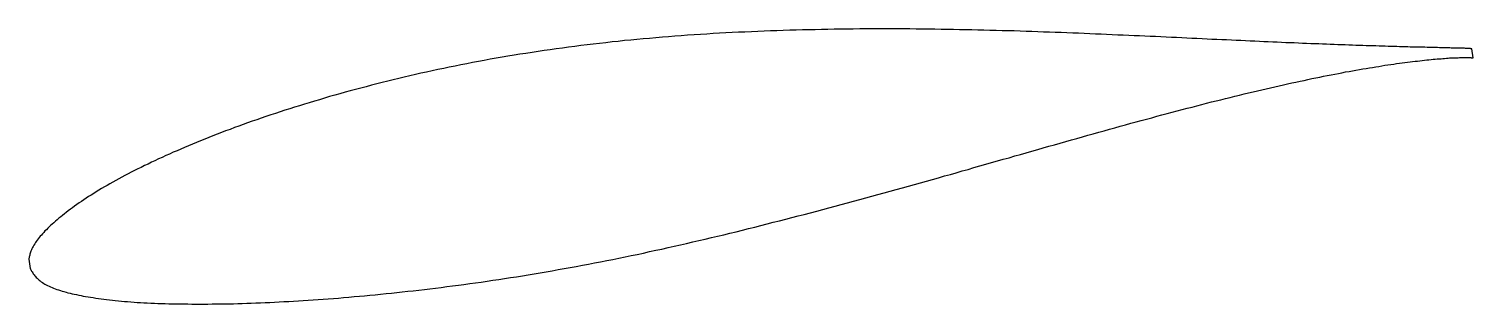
# Model space of a CAD drawing. Header units: metres. Extents: x -33 to 67, y -8 to 12.
import ezdxf

# ---------------------------------------------------------------- set-up
doc = ezdxf.new("R2010")
doc.units = ezdxf.units.M

msp = doc.modelspace()

# ---------------------------------------------------------------- linework, layer by layer
msp.add_lwpolyline([(66.7, 10.16), (66.7, 10.16), (66.7, 10.16), (66.69, 10.16), (66.67, 10.16), (66.65, 10.16), (66.63, 10.16), (66.61, 10.17), (66.58, 10.17), (66.54, 10.17), (66.51, 10.17), (66.47, 10.18), (66.42, 10.18), (66.37, 10.18), (66.32, 10.18), (66.26, 10.18), (66.2, 10.19), (66.14, 10.19), (66.07, 10.19), (66, 10.19), (65.92, 10.2), (65.84, 10.2), (65.76, 10.2), (65.67, 10.2), (65.58, 10.21), (65.48, 10.21), (65.39, 10.21), (65.28, 10.21), (65.18, 10.22), (65.07, 10.22), (64.95, 10.22), (64.83, 10.23), (64.71, 10.23), (64.59, 10.23), (64.46, 10.23), (64.33, 10.24), (64.19, 10.24), (64.05, 10.24), (63.91, 10.25), (63.76, 10.25), (63.61, 10.25), (63.45, 10.26), (63.29, 10.26), (63.13, 10.26), (62.96, 10.27), (62.79, 10.27), (62.62, 10.28), (62.44, 10.28), (62.26, 10.29), (62.08, 10.29), (61.89, 10.3), (61.7, 10.3), (61.51, 10.31), (61.31, 10.31), (61.11, 10.32), (60.9, 10.32), (60.69, 10.33), (60.48, 10.33), (60.27, 10.34), (60.05, 10.35), (59.82, 10.35), (59.6, 10.36), (59.37, 10.37), (59.14, 10.38), (58.9, 10.38), (58.66, 10.39), (58.42, 10.4), (58.17, 10.41), (57.92, 10.42), (57.67, 10.43), (57.41, 10.44), (57.16, 10.45), (56.89, 10.46), (56.63, 10.47), (56.36, 10.48), (56.09, 10.49), (55.81, 10.5), (55.53, 10.51), (55.25, 10.52), (54.97, 10.53), (54.68, 10.55), (54.39, 10.56), (54.1, 10.57), (53.8, 10.58), (53.5, 10.59), (53.2, 10.61), (52.9, 10.62), (52.59, 10.64), (52.28, 10.65), (51.97, 10.66), (51.65, 10.68), (51.33, 10.69), (51.01, 10.71), (50.68, 10.72), (50.36, 10.74), (50.03, 10.75), (49.69, 10.77), (49.36, 10.78), (49.02, 10.8), (48.68, 10.81), (48.34, 10.83), (47.99, 10.85), (47.64, 10.86), (47.29, 10.88), (46.94, 10.89), (46.58, 10.91), (46.23, 10.93), (45.87, 10.94), (45.5, 10.96), (45.14, 10.98), (44.77, 11), (44.4, 11.01), (44.03, 11.03), (43.66, 11.05), (43.28, 11.06), (42.91, 11.08), (42.53, 11.1), (42.14, 11.11), (41.76, 11.13), (41.37, 11.15), (40.99, 11.16), (40.6, 11.18), (40.2, 11.2), (39.81, 11.21), (39.41, 11.23), (39.02, 11.24), (38.62, 11.26), (38.22, 11.28), (37.81, 11.29), (37.41, 11.3), (37, 11.32), (36.6, 11.33), (36.19, 11.35), (35.78, 11.36), (35.37, 11.37), (34.95, 11.39), (34.54, 11.4), (34.12, 11.41), (33.7, 11.42), (33.28, 11.43), (32.86, 11.44), (32.44, 11.45), (32.02, 11.46), (31.6, 11.47), (31.17, 11.48), (30.75, 11.49), (30.32, 11.5), (29.89, 11.5), (29.46, 11.51), (29.03, 11.52), (28.6, 11.52), (28.17, 11.52), (27.73, 11.53), (27.3, 11.53), (26.86, 11.53), (26.43, 11.53), (25.99, 11.53), (25.56, 11.53), (25.12, 11.53), (24.68, 11.53), (24.24, 11.53), (23.8, 11.52), (23.36, 11.52), (22.92, 11.52), (22.48, 11.51), (22.04, 11.5), (21.6, 11.49), (21.16, 11.48), (20.72, 11.47), (20.27, 11.46), (19.83, 11.45), (19.39, 11.44), (18.94, 11.43), (18.5, 11.41), (18.06, 11.4), (17.61, 11.38), (17.17, 11.36), (16.73, 11.34), (16.28, 11.32), (15.84, 11.3), (15.4, 11.28), (14.96, 11.26), (14.51, 11.23), (14.07, 11.21), (13.63, 11.18), (13.19, 11.15), (12.75, 11.12), (12.3, 11.09), (11.86, 11.06), (11.42, 11.03), (10.98, 10.99), (10.55, 10.96), (10.11, 10.92), (9.67, 10.88), (9.23, 10.84), (8.79, 10.8), (8.36, 10.76), (7.92, 10.72), (7.49, 10.67), (7.06, 10.63), (6.62, 10.58), (6.19, 10.53), (5.76, 10.48), (5.33, 10.43), (4.9, 10.38), (4.47, 10.32), (4.05, 10.27), (3.62, 10.21), (3.19, 10.15), (2.77, 10.09), (2.35, 10.03), (1.93, 9.97), (1.51, 9.91), (1.09, 9.84), (0.67, 9.78), (0.26, 9.71), (-0.16, 9.64), (-0.57, 9.57), (-0.98, 9.5), (-1.4, 9.43), (-1.8, 9.35), (-2.21, 9.28), (-2.62, 9.2), (-3.02, 9.12), (-3.42, 9.04), (-3.83, 8.96), (-4.23, 8.88), (-4.62, 8.8), (-5.02, 8.71), (-5.41, 8.63), (-5.81, 8.54), (-6.2, 8.46), (-6.58, 8.37), (-6.97, 8.28), (-7.36, 8.19), (-7.74, 8.1), (-8.12, 8.01), (-8.5, 7.91), (-8.88, 7.82), (-9.25, 7.72), (-9.63, 7.63), (-10, 7.53), (-10.37, 7.43), (-10.73, 7.34), (-11.1, 7.24), (-11.46, 7.14), (-11.82, 7.04), (-12.18, 6.94), (-12.54, 6.84), (-12.89, 6.73), (-13.24, 6.63), (-13.59, 6.53), (-13.94, 6.42), (-14.28, 6.32), (-14.62, 6.21), (-14.96, 6.11), (-15.3, 6), (-15.63, 5.9), (-15.96, 5.79), (-16.29, 5.68), (-16.62, 5.57), (-16.95, 5.46), (-17.27, 5.35), (-17.59, 5.24), (-17.9, 5.13), (-18.22, 5.02), (-18.53, 4.91), (-18.84, 4.8), (-19.14, 4.69), (-19.44, 4.57), (-19.75, 4.46), (-20.04, 4.35), (-20.34, 4.23), (-20.63, 4.12), (-20.92, 4.01), (-21.2, 3.89), (-21.49, 3.78), (-21.77, 3.67), (-22.04, 3.55), (-22.32, 3.44), (-22.59, 3.32), (-22.86, 3.21), (-23.12, 3.09), (-23.39, 2.98), (-23.64, 2.86), (-23.9, 2.75), (-24.15, 2.63), (-24.4, 2.52), (-24.65, 2.4), (-24.89, 2.29), (-25.13, 2.17), (-25.37, 2.06), (-25.61, 1.94), (-25.84, 1.83), (-26.06, 1.71), (-26.29, 1.6), (-26.51, 1.49), (-26.73, 1.37), (-26.94, 1.26), (-27.15, 1.14), (-27.36, 1.03), (-27.57, 0.92), (-27.77, 0.8), (-27.96, 0.69), (-28.16, 0.58), (-28.35, 0.47), (-28.54, 0.35), (-28.72, 0.24), (-28.9, 0.13), (-29.08, 0.02), (-29.25, -0.09), (-29.42, -0.2), (-29.59, -0.32), (-29.75, -0.43), (-29.91, -0.53), (-30.07, -0.64), (-30.22, -0.75), (-30.37, -0.86), (-30.52, -0.97), (-30.66, -1.07), (-30.8, -1.18), (-30.93, -1.28), (-31.07, -1.39), (-31.19, -1.49), (-31.32, -1.59), (-31.44, -1.7), (-31.56, -1.8), (-31.67, -1.9), (-31.78, -1.99), (-31.89, -2.09), (-31.99, -2.19), (-32.09, -2.28), (-32.18, -2.38), (-32.28, -2.47), (-32.36, -2.57), (-32.45, -2.66), (-32.53, -2.75), (-32.61, -2.84), (-32.68, -2.93), (-32.75, -3.02), (-32.82, -3.11), (-32.88, -3.2), (-32.94, -3.28), (-32.99, -3.37), (-33.05, -3.46), (-33.09, -3.54), (-33.14, -3.62), (-33.18, -3.7), (-33.21, -3.78), (-33.25, -3.86), (-33.28, -3.94), (-33.3, -4.01), (-33.33, -4.08), (-33.34, -4.15), (-33.36, -4.21), (-33.37, -4.27), (-33.38, -4.33), (-33.39, -4.37), (-33.39, -4.41), (-33.4, -4.43), (-33.3, -5.07), (-33.3, -5.08), (-33.29, -5.09), (-33.28, -5.11), (-33.26, -5.15), (-33.24, -5.2), (-33.21, -5.25), (-33.17, -5.31), (-33.13, -5.37), (-33.09, -5.44), (-33.04, -5.5), (-32.99, -5.57), (-32.94, -5.63), (-32.88, -5.69), (-32.82, -5.75), (-32.75, -5.81), (-32.68, -5.87), (-32.61, -5.93), (-32.54, -5.99), (-32.46, -6.04), (-32.37, -6.1), (-32.29, -6.15), (-32.19, -6.2), (-32.1, -6.25), (-32, -6.3), (-31.9, -6.34), (-31.79, -6.39), (-31.69, -6.43), (-31.57, -6.48), (-31.46, -6.52), (-31.34, -6.56), (-31.21, -6.6), (-31.09, -6.64), (-30.96, -6.67), (-30.82, -6.71), (-30.69, -6.75), (-30.54, -6.78), (-30.4, -6.82), (-30.25, -6.85), (-30.1, -6.88), (-29.94, -6.91), (-29.78, -6.94), (-29.62, -6.98), (-29.46, -7.01), (-29.29, -7.03), (-29.11, -7.06), (-28.94, -7.09), (-28.76, -7.12), (-28.57, -7.15), (-28.38, -7.17), (-28.19, -7.2), (-28, -7.22), (-27.8, -7.24), (-27.6, -7.27), (-27.4, -7.29), (-27.19, -7.31), (-26.98, -7.33), (-26.77, -7.35), (-26.55, -7.37), (-26.33, -7.38), (-26.1, -7.4), (-25.88, -7.42), (-25.65, -7.43), (-25.41, -7.44), (-25.18, -7.46), (-24.94, -7.47), (-24.69, -7.48), (-24.45, -7.49), (-24.2, -7.5), (-23.95, -7.5), (-23.69, -7.51), (-23.43, -7.52), (-23.17, -7.52), (-22.91, -7.53), (-22.64, -7.53), (-22.37, -7.53), (-22.09, -7.54), (-21.82, -7.54), (-21.54, -7.54), (-21.26, -7.54), (-20.97, -7.54), (-20.68, -7.53), (-20.39, -7.53), (-20.1, -7.53), (-19.8, -7.52), (-19.5, -7.51), (-19.2, -7.51), (-18.9, -7.5), (-18.59, -7.49), (-18.28, -7.48), (-17.97, -7.47), (-17.65, -7.46), (-17.33, -7.45), (-17.01, -7.43), (-16.69, -7.42), (-16.36, -7.4), (-16.04, -7.39), (-15.71, -7.37), (-15.37, -7.35), (-15.04, -7.33), (-14.7, -7.31), (-14.36, -7.29), (-14.02, -7.27), (-13.67, -7.25), (-13.33, -7.22), (-12.98, -7.2), (-12.63, -7.17), (-12.27, -7.14), (-11.92, -7.12), (-11.56, -7.09), (-11.2, -7.06), (-10.84, -7.02), (-10.47, -6.99), (-10.11, -6.96), (-9.74, -6.92), (-9.37, -6.89), (-9, -6.85), (-8.62, -6.81), (-8.25, -6.77), (-7.87, -6.73), (-7.49, -6.69), (-7.11, -6.65), (-6.73, -6.61), (-6.34, -6.57), (-5.96, -6.52), (-5.57, -6.47), (-5.18, -6.43), (-4.79, -6.38), (-4.39, -6.33), (-4, -6.28), (-3.6, -6.23), (-3.21, -6.17), (-2.81, -6.12), (-2.41, -6.06), (-2.01, -6.01), (-1.6, -5.95), (-1.2, -5.89), (-0.79, -5.83), (-0.39, -5.77), (0.02, -5.7), (0.43, -5.64), (0.84, -5.58), (1.25, -5.51), (1.66, -5.44), (2.08, -5.37), (2.49, -5.3), (2.91, -5.23), (3.32, -5.15), (3.74, -5.08), (4.16, -5), (4.58, -4.93), (5, -4.85), (5.42, -4.77), (5.84, -4.69), (6.26, -4.61), (6.69, -4.52), (7.11, -4.44), (7.53, -4.35), (7.96, -4.26), (8.38, -4.18), (8.81, -4.09), (9.24, -4), (9.66, -3.9), (10.09, -3.81), (10.52, -3.72), (10.95, -3.62), (11.37, -3.53), (11.8, -3.43), (12.23, -3.33), (12.66, -3.23), (13.09, -3.13), (13.52, -3.03), (13.95, -2.93), (14.38, -2.83), (14.81, -2.73), (15.24, -2.62), (15.67, -2.52), (16.1, -2.41), (16.53, -2.3), (16.96, -2.2), (17.39, -2.09), (17.82, -1.98), (18.25, -1.87), (18.68, -1.76), (19.11, -1.65), (19.54, -1.54), (19.97, -1.43), (20.4, -1.32), (20.83, -1.21), (21.26, -1.09), (21.68, -0.98), (22.11, -0.87), (22.54, -0.75), (22.96, -0.64), (23.39, -0.52), (23.82, -0.41), (24.24, -0.29), (24.67, -0.18), (25.09, -0.06), (25.51, 0.05), (25.93, 0.17), (26.36, 0.29), (26.78, 0.4), (27.2, 0.52), (27.62, 0.64), (28.04, 0.75), (28.45, 0.87), (28.87, 0.99), (29.29, 1.1), (29.7, 1.22), (30.12, 1.34), (30.53, 1.45), (30.94, 1.57), (31.35, 1.69), (31.76, 1.8), (32.17, 1.92), (32.58, 2.04), (32.99, 2.15), (33.39, 2.27), (33.8, 2.38), (34.2, 2.5), (34.6, 2.61), (35, 2.73), (35.4, 2.84), (35.8, 2.95), (36.19, 3.06), (36.59, 3.18), (36.98, 3.29), (37.37, 3.4), (37.76, 3.51), (38.15, 3.62), (38.54, 3.73), (38.93, 3.84), (39.31, 3.95), (39.69, 4.05), (40.07, 4.16), (40.45, 4.27), (40.83, 4.37), (41.21, 4.48), (41.58, 4.58), (41.95, 4.68), (42.32, 4.79), (42.69, 4.89), (43.06, 4.99), (43.42, 5.09), (43.78, 5.19), (44.14, 5.28), (44.5, 5.38), (44.86, 5.48), (45.21, 5.57), (45.57, 5.67), (45.92, 5.76), (46.27, 5.85), (46.61, 5.94), (46.96, 6.03), (47.3, 6.12), (47.64, 6.21), (47.98, 6.3), (48.31, 6.38), (48.64, 6.47), (48.97, 6.55), (49.3, 6.63), (49.63, 6.71), (49.95, 6.79), (50.27, 6.87), (50.59, 6.95), (50.91, 7.03), (51.22, 7.1), (51.53, 7.18), (51.84, 7.25), (52.15, 7.32), (52.45, 7.39), (52.75, 7.46), (53.05, 7.53), (53.35, 7.6), (53.64, 7.66), (53.93, 7.73), (54.22, 7.79), (54.5, 7.85), (54.79, 7.91), (55.07, 7.97), (55.34, 8.03), (55.62, 8.09), (55.89, 8.14), (56.16, 8.2), (56.42, 8.25), (56.68, 8.3), (56.94, 8.35), (57.2, 8.4), (57.45, 8.45), (57.7, 8.5), (57.95, 8.55), (58.2, 8.59), (58.44, 8.64), (58.67, 8.68), (58.91, 8.72), (59.14, 8.76), (59.37, 8.8), (59.6, 8.84), (59.82, 8.87), (60.04, 8.91), (60.26, 8.94), (60.47, 8.98), (60.68, 9.01), (60.89, 9.04), (61.09, 9.07), (61.29, 9.1), (61.49, 9.13), (61.68, 9.15), (61.87, 9.18), (62.06, 9.21), (62.24, 9.23), (62.42, 9.25), (62.59, 9.27), (62.77, 9.29), (62.94, 9.31), (63.1, 9.33), (63.27, 9.35), (63.43, 9.37), (63.58, 9.38), (63.73, 9.4), (63.88, 9.41), (64.03, 9.43), (64.17, 9.44), (64.31, 9.45), (64.44, 9.46), (64.57, 9.47), (64.7, 9.48), (64.82, 9.49), (64.94, 9.5), (65.06, 9.51), (65.17, 9.52), (65.28, 9.52), (65.39, 9.53), (65.49, 9.53), (65.58, 9.54), (65.68, 9.54), (65.77, 9.54), (65.86, 9.55), (65.94, 9.55), (66.02, 9.55), (66.09, 9.55), (66.17, 9.55), (66.23, 9.55), (66.3, 9.55), (66.36, 9.55), (66.41, 9.55), (66.47, 9.55), (66.51, 9.55), (66.56, 9.55), (66.6, 9.55), (66.64, 9.55), (66.67, 9.54), (66.7, 9.54), (66.73, 9.54), (66.75, 9.54), (66.77, 9.54), (66.78, 9.53), (66.79, 9.53), (66.8, 9.53), (66.8, 9.53), (66.7, 10.16)], close=True)

doc.saveas('drawing.dxf')
